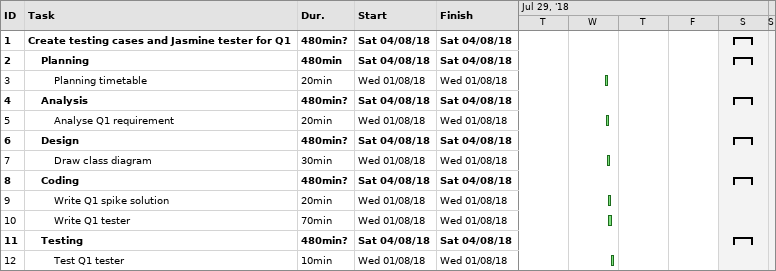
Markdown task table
| ID | Level | Task | Duration | Start | Finish |
|---|---|---|---|---|---|
| 1 | 1 | **Create testing cases and Jasmine tester for Q1** | 480min? | 2018-08-04 | 2018-08-04 |
| 2 | 2 | **Planning** | 480min | 2018-08-04 | 2018-08-04 |
| 3 | 3 | Planning timetable | 20min | 2018-08-01 | 2018-08-01 |
| 4 | 2 | **Analysis** | 480min? | 2018-08-04 | 2018-08-04 |
| 5 | 3 | Analyse Q1 requirement | 20min | 2018-08-01 | 2018-08-01 |
| 6 | 2 | **Design** | 480min? | 2018-08-04 | 2018-08-04 |
| 7 | 3 | Draw class diagram | 30min | 2018-08-01 | 2018-08-01 |
| 8 | 2 | **Coding** | 480min? | 2018-08-04 | 2018-08-04 |
| 9 | 3 | Write Q1 spike solution | 20min | 2018-08-01 | 2018-08-01 |
| 10 | 3 | Write Q1 tester | 70min | 2018-08-01 | 2018-08-01 |
| 11 | 2 | **Testing** | 480min? | 2018-08-04 | 2018-08-04 |
| 12 | 3 | Test Q1 tester | 10min | 2018-08-01 | 2018-08-01 |
